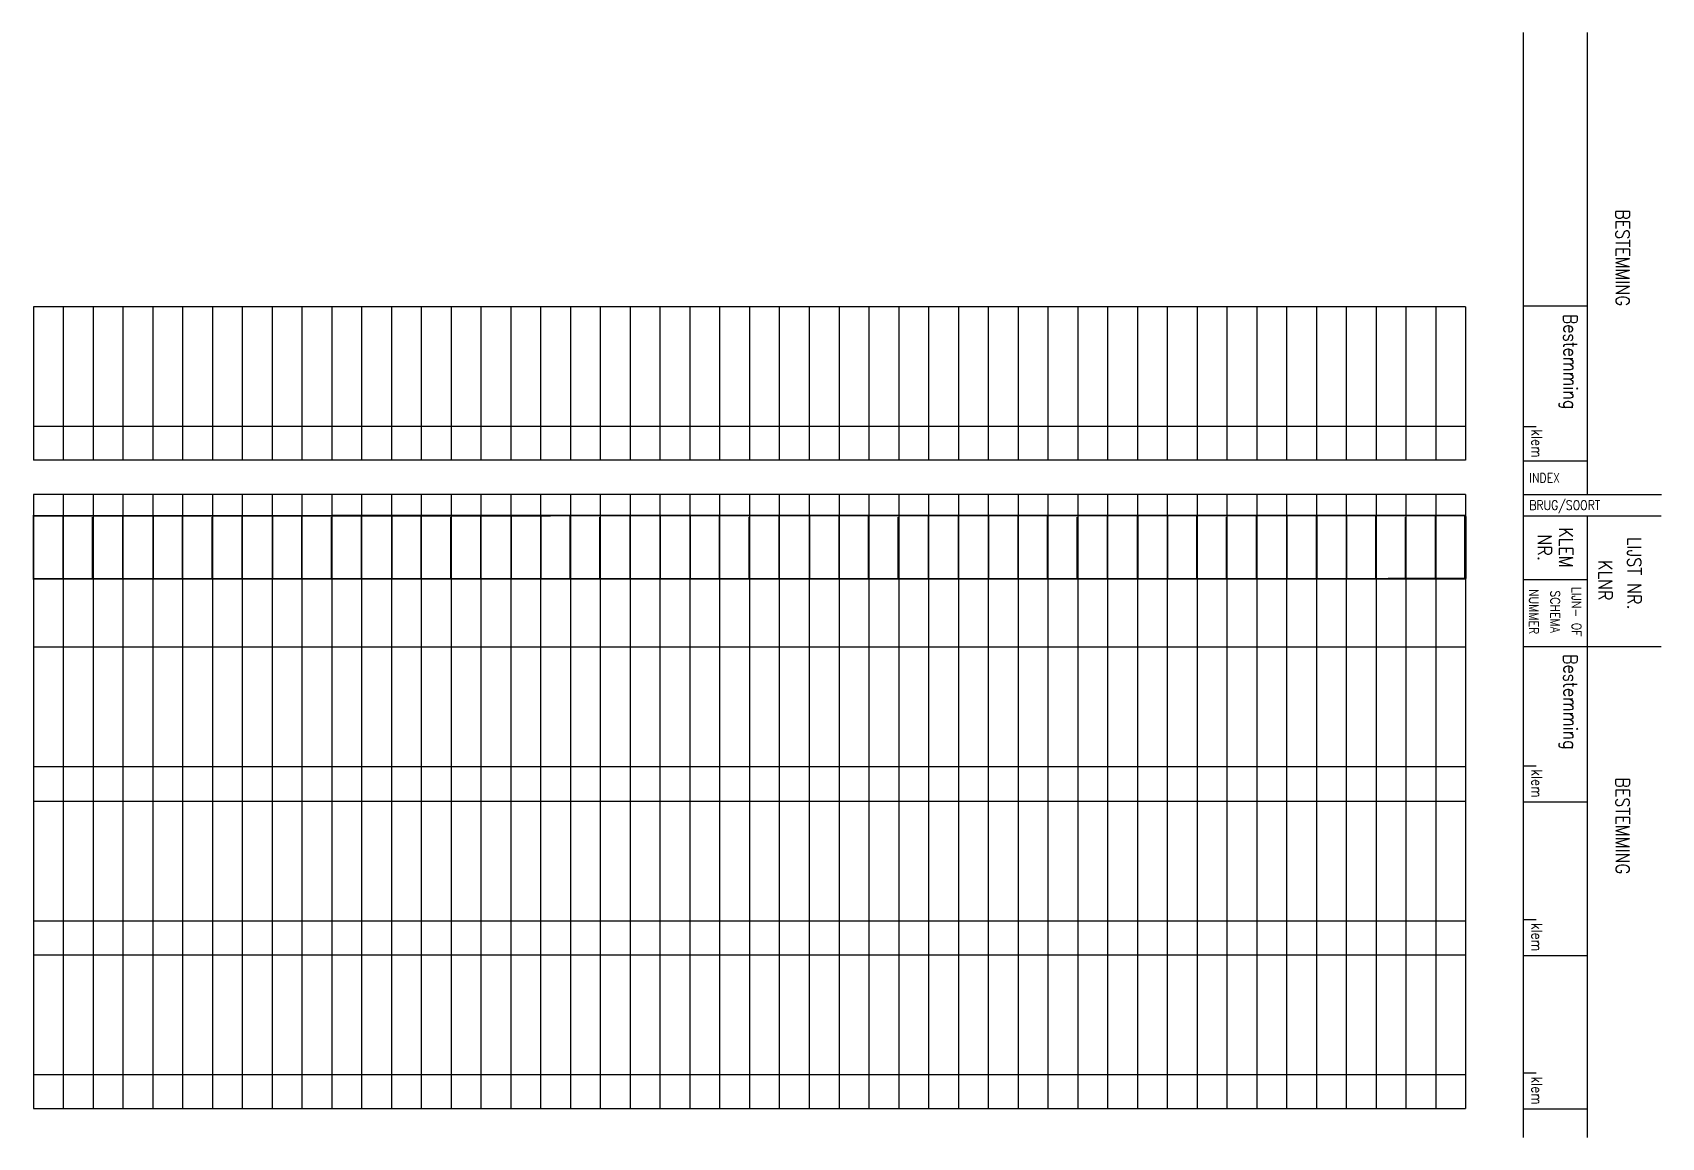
# Model space of a CAD drawing. Extents: x 21 to 403, y 21 to 280.
import ezdxf
from ezdxf.enums import TextEntityAlignment as Align

# ---------------------------------------------------------------- set-up
doc = ezdxf.new("R2010")
doc.units = 0
doc.header["$LTSCALE"] = 6
for name, color, linetype in [('2', 1, 'CONTINUOUS'), ('3', 3, 'CONTINUOUS'), ('30', 7, 'CONTINUOUS'), ('31', 1, 'CONTINUOUS')]:
    doc.layers.add(name, color=color, linetype=linetype)
doc.styles.get("Standard").update_dxf_attribs({"font": 'simplex', "width": 0.85})

msp = doc.modelspace()

# ---------------------------------------------------------------- linework, layer by layer
at = {"layer": '2', "color": 0}
for p, q in [((370.5, 280.28), (370.5, 21.21)), ((385.5, 280.28), (385.5, 172)), ((21, 215.99), (21, 180.04)), ((357, 215.99), (21, 215.99)), ((28, 215.99), (28, 180.04)), ((35, 215.99), (35, 180.04)), ((42, 215.99), (42, 180.04)), ((49, 215.99), (49, 180.04)), ((56, 215.99), (56, 180.04)), ((63, 215.99), (63, 180.04)), ((70, 215.99), (70, 180.04)), ((77, 215.99), (77, 180.04)), ((84, 215.99), (84, 180.04)), ((91, 215.99), (91, 180.04)), ((98, 215.99), (98, 180.04)), ((105, 215.99), (105, 180.04)), ((112, 215.99), (112, 180.04)), ((119, 215.99), (119, 180.04)), ((126, 215.99), (126, 180.04)), ((133, 215.99), (133, 180.04)), ((140, 215.99), (140, 180.04)), ((147, 215.99), (147, 180.04)), ((154, 215.99), (154, 180.04)), ((161, 215.99), (161, 180.04)), ((168, 215.99), (168, 180.04)), ((175, 215.99), (175, 180.04)), ((182, 215.99), (182, 180.04)), ((189, 215.99), (189, 180.04)), ((196, 215.99), (196, 180.04)), ((203, 215.99), (203, 180.04)), ((210, 215.99), (210, 180.04)), ((217, 215.99), (217, 180.04)), ((224, 215.99), (224, 180.04)), ((231, 215.99), (231, 180.04)), ((238, 215.99), (238, 180.04)), ((245, 215.99), (245, 180.04)), ((252, 215.99), (252, 180.04)), ((259, 215.99), (259, 180.04)), ((266, 215.99), (266, 180.04)), ((273, 215.99), (273, 180.04)), ((280, 215.99), (280, 180.04)), ((287, 215.99), (287, 180.04)), ((294, 215.99), (294, 180.04)), ((301, 215.99), (301, 180.04)), ((308, 215.99), (308, 180.04)), ((315, 215.99), (315, 180.04)), ((322, 215.99), (322, 180.04)), ((329, 215.99), (329, 180.04)), ((336, 215.99), (336, 180.04)), ((343, 215.99), (343, 180.04)), ((350, 215.99), (350, 180.04)), ((357, 215.99), (357, 180.04)), ((370.5, 216.21), (385.5, 216.21)), ((370.5, 187.95), (373.58, 187.95)), ((357, 180.04), (21, 180.04)), ((370.5, 179.9), (385.5, 179.9)), ((21, 172), (21, 28)), ((28, 172), (28, 28)), ((35, 172), (35, 28)), ((42, 172), (42, 28)), ((49, 172), (49, 28)), ((56, 172), (56, 28)), ((63, 172), (63, 28)), ((70, 172), (70, 28)), ((77, 172), (77, 28)), ((84, 172), (84, 28)), ((91, 172), (91, 28)), ((98, 172), (98, 28)), ((105, 172), (105, 28)), ((112, 172), (112, 28)), ((119, 172), (119, 28)), ((126, 172), (126, 28)), ((133, 172), (133, 28)), ((140, 172), (140, 28)), ((147, 172), (147, 28)), ((154, 172), (154, 28)), ((161, 172), (161, 28)), ((168, 172), (168, 28)), ((175, 172), (175, 28)), ((182, 172), (182, 28)), ((189, 172), (189, 28)), ((196, 172), (196, 28)), ((203, 172), (203, 28)), ((210, 172), (210, 28)), ((217, 172), (217, 28)), ((224, 172), (224, 28)), ((231, 172), (231, 28)), ((238, 172), (238, 28)), ((245, 172), (245, 28)), ((252, 172), (252, 28)), ((259, 172), (259, 28)), ((266, 172), (266, 28)), ((273, 172), (273, 28)), ((280, 172), (280, 28)), ((287, 172), (287, 28)), ((294, 172), (294, 28)), ((301, 172), (301, 28)), ((308, 172), (308, 28)), ((315, 172), (315, 28)), ((322, 172), (322, 28)), ((329, 172), (329, 28)), ((336, 172), (336, 28)), ((343, 172), (343, 28)), ((350, 172), (350, 28)), ((357, 172), (357, 28)), ((370.5, 167), (402.93, 167)), ((385.5, 167), (385.5, 21.21)), ((370.5, 152), (385.5, 152)), ((357, 108.13), (21, 108.13)), ((370.5, 108.32), (373.58, 108.32)), ((357, 100), (21, 100)), ((370.5, 99.89), (385.5, 99.89)), ((21, 72), (357, 72)), ((370.5, 72.32), (373.58, 72.32)), ((21, 64), (357, 64)), ((370.5, 63.89), (385.5, 63.89)), ((21, 36), (357, 36)), ((370.5, 36.32), (373.58, 36.32)), ((21, 28), (357, 28)), ((370.5, 27.89), (385.5, 27.89))]:
    msp.add_line(p, q, dxfattribs=at)
at = {"layer": '3', "color": 0}
for p, q in [((357, 172), (21, 172)), ((370.5, 172), (402.96, 172)), ((357, 136.14), (21, 136.14)), ((370.5, 136.34), (402.93, 136.34))]:
    msp.add_line(p, q, dxfattribs=at)
at = {"layer": '31', "color": 0}
msp.add_line((21, 188), (357, 188), dxfattribs=at)
at = {"layer": '31', "color": 0, "const_width": 0.4}
for points in [[(21, 166.99), (356.81, 167.05), (356.81, 152.23), (21, 152.22), (21, 166.99)], [(27.96, 166.88), (27.96, 152.23)], [(34.9, 166.7), (34.9, 152.23), (34.9, 160)], [(41.99, 166.88), (41.99, 152.23)], [(49.07, 166.88), (49.07, 152.23)], [(55.96, 166.88), (55.96, 152.23)], [(62.9, 166.7), (62.9, 152.23), (62.9, 160)], [(69.99, 166.88), (69.99, 152.23)], [(77.07, 166.88), (77.07, 152.23)], [(83.96, 166.88), (83.96, 152.23)], [(90.9, 166.7), (90.9, 152.23), (90.9, 160)], [(97.99, 166.88), (97.99, 152.23)], [(105.07, 166.88), (105.07, 152.23)], [(111.96, 166.88), (111.96, 152.23)], [(118.9, 166.7), (118.9, 152.23), (118.9, 160)], [(125.99, 166.88), (125.99, 152.23)], [(133.07, 166.88), (133.07, 152.23)], [(140.07, 166.88), (140.07, 152.23)], [(146.96, 166.88), (146.96, 152.23)], [(153.9, 166.7), (153.9, 152.23), (153.9, 160)], [(160.99, 166.88), (160.99, 152.23)], [(168.07, 166.88), (168.07, 152.23)], [(175.07, 166.88), (175.07, 152.23)], [(181.96, 166.88), (181.96, 152.23)], [(188.9, 166.7), (188.9, 152.23), (188.9, 160)], [(195.99, 166.88), (195.99, 152.23)], [(203.07, 166.88), (203.07, 152.23)], [(210.07, 166.88), (210.07, 152.23)], [(216.96, 166.88), (216.96, 152.23)], [(223.9, 166.7), (223.9, 152.23), (223.9, 160)], [(230.99, 166.88), (230.99, 152.23)], [(238.07, 166.88), (238.07, 152.23)], [(245.07, 166.88), (245.07, 152.23)], [(252.07, 166.88), (252.07, 152.23)], [(258.96, 166.88), (258.96, 152.23)], [(265.9, 166.7), (265.9, 152.23), (265.9, 160)], [(272.99, 166.88), (272.99, 152.23)], [(280.07, 166.88), (280.07, 152.23)], [(287.07, 166.88), (287.07, 152.23)], [(293.96, 166.88), (293.96, 152.23)], [(300.9, 166.7), (300.9, 152.23), (300.9, 160)], [(307.99, 166.88), (307.99, 152.23)], [(315.07, 166.88), (315.07, 152.23)], [(322.07, 166.88), (322.07, 152.23)], [(329.07, 166.88), (329.07, 152.23)], [(335.96, 166.88), (335.96, 152.23)], [(342.9, 166.7), (342.9, 152.23), (342.9, 160)], [(349.99, 166.88), (349.99, 152.23)], [(357.07, 166.88), (357.07, 152.23)]]:
    msp.add_lwpolyline(points, dxfattribs=at)

# ---------------------------------------------------------------- texts
at = {"layer": '30', "color": 0, "width": 0.85}
for s, p in [('INDEX', (371.95, 174.75)), ('BRUG/SOORT', (371.95, 168.36))]:
    msp.add_text(s, height=2.2, dxfattribs=at).set_placement(p)
for s, p in [('NUMMER', (371.95, 144.5)), ('SCHEMA', (376.95, 144.5)), ('LIJN- OF', (381.95, 144.5))]:
    msp.add_text(s, height=2.2, rotation=270, dxfattribs=at).set_placement(p, align=Align.CENTER)
at = {"layer": '31', "color": 0, "width": 0.85}
for s, height, p in [('Bestemming', 3.2, (380, 214.29)), ('klem', 2.5, (372.5, 187.23)), ('LIJST NR.', 3.2, (395, 162)), ('Bestemming', 3.2, (380, 134.5)), ('klem', 2.5, (372.5, 107.5)), ('klem', 2.5, (372.5, 71.5)), ('klem', 2.5, (372.5, 35.5))]:
    msp.add_text(s, height=height, rotation=270, dxfattribs=at).set_placement(p)
for s, p in [('NR.', (373.96, 159.5)), ('KLEM', (378.96, 159.5))]:
    msp.add_text(s, height=3.2, rotation=270, dxfattribs=at).set_placement(p, align=Align.CENTER)
for tag, text, p in [('BESTEMMING', '', (393.87, 227.49)), ('KLNR', 'X', (389.77, 151.81)), ('BESTEMMING', '', (393.87, 94.27))]:
    msp.add_attdef(tag, text=text, height=3.2, rotation=270, dxfattribs=at).set_placement(p, align=Align.MIDDLE)

doc.saveas('drawing.dxf')
